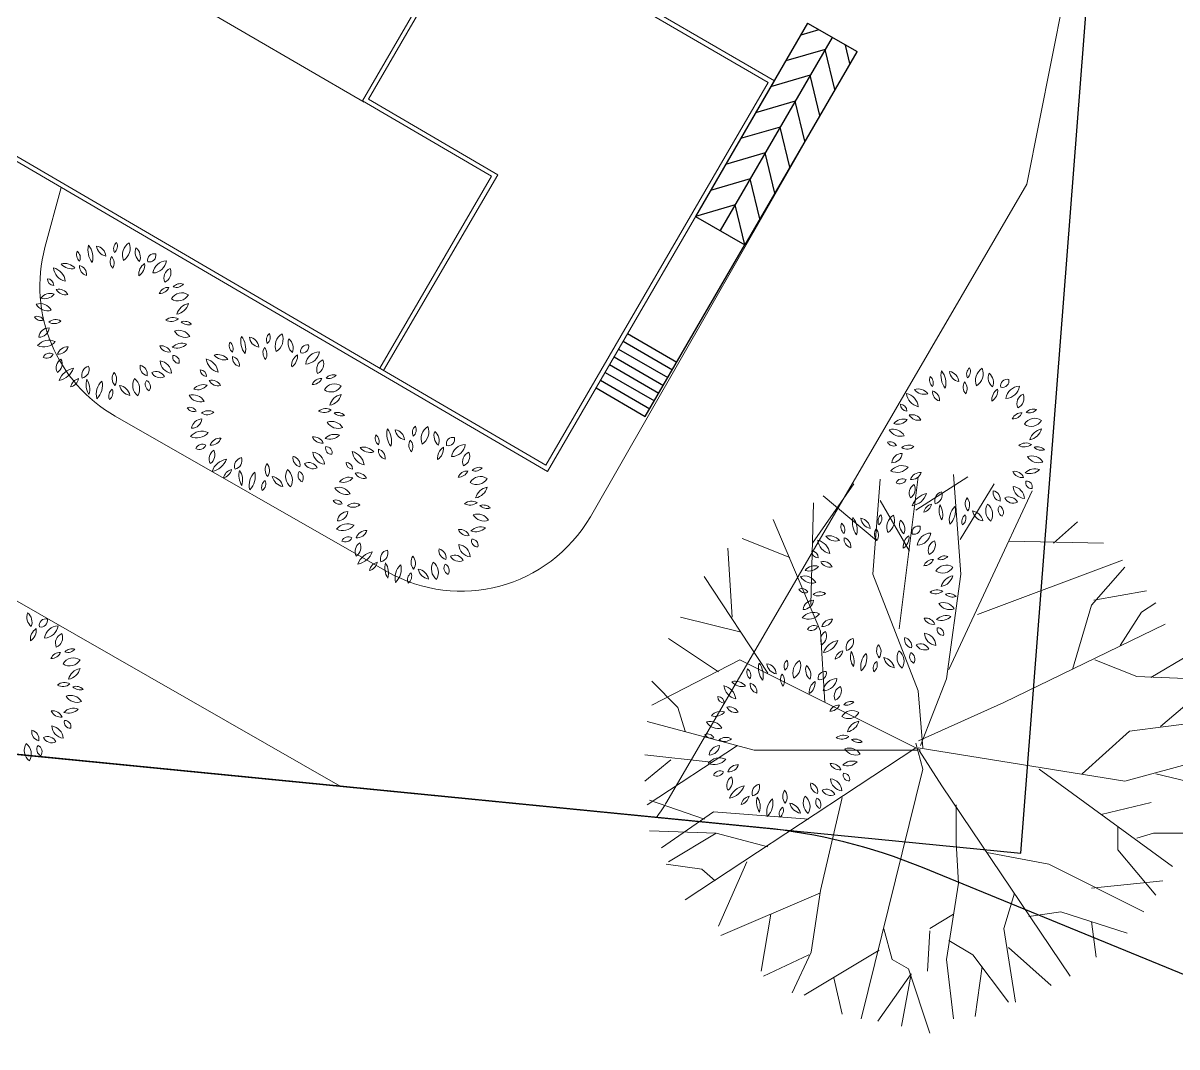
# Model space of a CAD drawing. Header units: millimetres. Extents: x 3079 to 579737, y 1565 to 1161826.
# Drawn here: x 504429 to 542978, y 960470 to 994657 of the extents above; entities that cross this region are included whole.
import ezdxf

# ---------------------------------------------------------------- set-up
doc = ezdxf.new("R2010")
doc.units = ezdxf.units.MM
for name, color, linetype, lineweight in [('A_ELE1', 250, 'Continuous', 20), ('IG-Area', 250, 'Continuous', 30), ('TWOWHEELER', 250, 'Continuous', 9)]:
    doc.layers.add(name, color=color, linetype=linetype, lineweight=lineweight)
doc.layers.add('IG-Elevation', color=252, linetype='Continuous')
doc.layers.add('TREES', color=72, linetype='Continuous', lineweight=5, transparency=0.05)

msp = doc.modelspace()

# ---------------------------------------------------------------- linework, layer by layer
for p, q in [((530641, 994657), (526896, 988204)), ((530641, 994657), (532290, 993712)), ((531463, 994180), (527718, 987727)), ((531020, 994437), (530409, 994258)), ((531231, 993781), (529907, 993393)), ((531550, 992440), (531231, 993781)), ((532052, 993305), (531905, 993924)), ((532284, 993703), (528538, 987251)), ((530729, 992916), (529405, 992529)), ((531048, 991575), (530729, 992916)), ((530227, 992052), (528903, 991664)), ((530546, 990711), (530227, 992052)), ((529725, 991187), (528402, 990799)), ((530044, 989846), (529725, 991187)), ((529223, 990322), (527900, 989934)), ((529542, 988981), (529223, 990322)), ((528722, 989457), (527398, 989069)), ((529040, 988116), (528722, 989457)), ((528220, 988592), (526896, 988204)), ((528538, 987251), (528220, 988592)), ((526896, 988204), (528540, 987250)), ((525218, 981523), (528541, 987249)), ((524627, 984293), (526271, 983340)), ((524326, 983773), (525970, 982821)), ((524477, 984033), (526121, 983080)), ((524176, 983514), (525820, 982561)), ((523875, 982995), (525519, 982042)), ((524025, 983254), (525669, 982301)), ((523725, 982735), (525368, 981782)), ((523574, 982476), (525218, 981523))]:
    msp.add_line(p, q)
at = {"layer": 'A_ELE1'}
for p, q in [((529323, 992673), (510780, 1003446)), ((529528, 992727), (510855, 1003576)), ((540468, 1001839), (537967, 989284)), ((515764, 992059), (519452, 998408)), ((505015, 998304), (515828, 992021)), ((515969, 992113), (519582, 998332)), ((521898, 979895), (529323, 992673)), ((521952, 979689), (529528, 992727)), ((501278, 991921), (521898, 979895)), ((515764, 992059), (519867, 989666)), ((515969, 992113), (520288, 989594)), ((501220, 991781), (521952, 979689)), ((516346, 983133), (520084, 989542)), ((516475, 983057), (520288, 989594)), ((519867, 989666), (520084, 989542))]:
    msp.add_line(p, q, dxfattribs=at)
at = {"layer": 'IG-Area'}
for p, q in [((537767, 966935), (543170, 1036742)), ((490844, 971560), (537767, 966935))]:
    msp.add_line(p, q, dxfattribs=at)
at = {"layer": 'IG-Elevation'}
msp.add_lwpolyline([(571543, 951278), (534473, 966460, 0.07275), (529135, 967786), (490844, 971560)], format="xyb", dxfattribs=at)
at = {"layer": 'TREES'}
for p, q in [((535519, 979586), (535758, 976253)), ((532187, 979271), (530802, 977295)), ((533060, 979428), (532820, 976253)), ((534332, 979507), (533695, 974431)), ((535998, 979507), (534252, 978394)), ((536871, 979271), (535737, 977412)), ((531154, 978872), (532943, 977382)), ((538144, 979033), (535363, 973078)), ((530835, 978634), (530742, 975245)), ((533060, 978714), (534043, 977025)), ((529487, 978079), (531075, 974351)), ((539651, 978000), (538857, 977286)), ((528453, 977442), (530042, 976807)), ((540524, 977286), (537374, 977353)), ((527975, 977127), (528122, 974825)), ((541158, 976728), (536317, 974904)), ((541238, 976488), (540125, 975224)), ((527182, 976173), (529311, 972952)), ((532820, 976253), (534332, 972364)), ((535758, 976253), (535284, 972760)), ((541956, 975695), (540204, 975384)), ((542271, 975304), (541797, 974985)), ((540125, 975224), (539490, 973078)), ((541797, 974985), (541079, 973873)), ((526388, 974825), (528420, 974321)), ((542590, 974590), (537190, 971965)), ((531075, 974351), (531217, 971970)), ((525994, 974111), (527660, 972999)), ((525435, 971886), (528374, 973397)), ((528374, 973397), (534410, 970380)), ((541637, 972839), (540234, 973397)), ((543383, 973558), (542107, 972802)), ((525435, 972683), (526309, 971806)), ((535284, 972760), (534410, 970538)), ((543543, 972760), (541637, 972839)), ((534332, 972364), (534486, 970458)), ((537190, 971965), (534341, 970689)), ((543463, 972046), (542430, 971172)), ((526309, 971806), (526547, 971013)), ((525276, 971332), (528849, 970380)), ((543862, 971332), (541398, 971013)), ((541398, 971013), (539810, 969587)), ((525276, 968554), (528295, 970538)), ((526547, 965376), (534252, 970458)), ((528849, 970380), (534332, 970380)), ((534486, 969746), (534252, 970618)), ((541238, 969347), (534332, 970458)), ((535123, 969188), (534370, 970364)), ((525196, 970222), (527422, 969982)), ((525196, 969347), (526069, 970061)), ((543862, 970061), (541238, 969347)), ((532426, 961408), (534486, 969746)), ((542829, 966489), (538378, 969746)), ((543623, 969268), (542271, 969587)), ((539411, 962836), (535123, 969188)), ((531075, 965694), (531789, 968794)), ((525355, 968714), (527198, 968071)), ((535599, 967282), (535599, 968554)), ((542112, 968633), (540444, 968234)), ((525754, 967122), (527501, 968315)), ((527501, 968315), (530679, 968075)), ((525355, 967681), (527580, 967602)), ((525994, 966648), (527580, 967602)), ((527580, 967602), (529311, 967152)), ((541002, 967047), (541002, 967840)), ((542191, 967602), (541637, 967441)), ((543304, 967602), (542191, 967602)), ((535678, 965934), (535599, 967282)), ((538697, 966568), (536632, 966967)), ((542271, 965535), (541002, 967047)), ((525913, 966568), (527102, 966408)), ((527660, 964502), (528614, 966648)), ((541877, 964980), (538697, 966568)), ((527102, 966408), (527555, 966018)), ((530755, 963629), (531075, 965694)), ((535284, 963389), (535678, 965934)), ((542511, 966013), (540125, 965775)), ((527740, 964187), (531075, 965615)), ((537190, 964422), (537556, 965603)), ((529088, 962995), (529407, 964901)), ((534725, 964422), (535519, 964901)), ((539096, 964980), (538030, 964830)), ((541317, 964267), (539096, 964980)), ((540285, 963468), (540125, 964662)), ((533459, 963389), (533182, 964414)), ((534645, 962995), (534725, 964343)), ((537584, 961962), (537190, 964422)), ((536157, 963550), (535363, 964028)), ((538777, 962516), (537346, 963788)), ((529167, 962836), (530679, 963550)), ((530121, 962281), (530755, 963629)), ((530520, 962201), (533030, 963699)), ((534014, 963074), (533459, 963389)), ((535519, 961408), (535284, 963389)), ((537346, 961962), (536157, 963550)), ((534725, 960928), (534014, 963074)), ((536236, 961483), (536472, 963154)), ((531789, 961563), (531516, 962776)), ((534094, 962915), (532981, 961327)), ((533774, 961168), (534094, 962915))]:
    msp.add_line(p, q, dxfattribs=at)
for centre, radius, start, end in [((507255, 987070), 658, 165.2071, 218.3217), ((506103, 986830), 658, 345.2071, 38.3217), ((507732, 987120), 278, 129.7475, 206.0709), ((507304, 987211), 278, 309.7475, 26.0709), ((508230, 986913), 483, 122.117, 201.7275), ((507525, 987143), 483, 302.117, 21.7275), ((506498, 986933), 286, 156.7754, 231.288), ((506056, 986823), 286, 336.7754, 51.288), ((506820, 986843), 376, 5.3196, 80.419), ((507257, 987248), 376, 185.3196, 260.419), ((507673, 986692), 335, 148.7877, 221.5977), ((507136, 986643), 335, 328.7877, 41.5977), ((508580, 987009), 405, 159.117, 230.3606), ((507943, 986842), 405, 339.117, 50.3606), ((508810, 986737), 219, 76.5419, 193.4774), ((508648, 986899), 219, 256.5419, 13.4774), ((505327, 985979), 516, 6.5487, 76.8911), ((505956, 986541), 516, 186.5487, 256.8911), ((505828, 986201), 430, 38.6962, 106.2415), ((506043, 986883), 430, 218.6962, 286.2415), ((506630, 986531), 312, 173.65, 254.6514), ((506236, 986265), 312, 353.65, 74.6514), ((508721, 986268), 426, 122.8873, 186.7253), ((508066, 986576), 426, 302.8873, 6.7253), ((508752, 986787), 474, 271.6328, 352.0268), ((509234, 986248), 474, 91.6328, 172.0268), ((509479, 986140), 347, 113.4753, 203.456), ((509023, 986320), 347, 293.4753, 23.456), ((505231, 985897), 225, 359.2557, 87.6287), ((505465, 986119), 225, 179.2557, 267.6287), ((505622, 985429), 344, 28.8072, 103.9199), ((505841, 985928), 344, 208.8072, 283.9199), ((509288, 985501), 333, 87.1724, 157.2365), ((508997, 985963), 333, 267.1724, 337.2365), ((509687, 985647), 311, 71.8192, 140.0818), ((509546, 986142), 311, 251.8192, 320.0818), ((505339, 985226), 402, 71.3712, 141.7535), ((505152, 985855), 402, 251.3712, 321.7535), ((509729, 985264), 388, 54.9745, 151.3792), ((509611, 985768), 388, 234.9745, 331.3792), ((504993, 984855), 434, 29.1952, 106.7189), ((505247, 985482), 434, 209.1952, 286.7189), ((509476, 985418), 492, 280.8762, 345.4479), ((510045, 984811), 492, 100.8762, 165.4479), ((504898, 984630), 238, 28.1981, 112.1918), ((505018, 984963), 238, 208.1981, 292.1918), ((505516, 984410), 347, 58.8748, 131.2135), ((505467, 984968), 347, 238.8748, 311.2135), ((509433, 984454), 373, 60.5095, 129.292), ((509380, 985067), 373, 240.5095, 309.292), ((509819, 984364), 336, 44.2577, 108.5927), ((509953, 984917), 336, 224.2577, 288.5927), ((505301, 984127), 352, 90.2529, 173.5221), ((504951, 984518), 352, 270.2529, 353.5221), ((509634, 983972), 426, 30.9482, 110.5784), ((509850, 984590), 426, 210.9482, 290.5784), ((512361, 984029), 658, 165.2071, 218.3217), ((511209, 983789), 658, 345.2071, 38.3217), ((511927, 983802), 376, 5.3196, 80.419), ((512364, 984208), 376, 185.3196, 260.419), ((512838, 984079), 278, 129.7475, 206.0709), ((512411, 984170), 278, 309.7475, 26.0709), ((513337, 983872), 483, 122.117, 201.7275), ((512632, 984102), 483, 302.117, 21.7275), ((505295, 983580), 490, 64.7353, 140.5781), ((505125, 984334), 490, 244.7353, 320.5781), ((505911, 983490), 354, 86.0282, 161.3698), ((505600, 983956), 354, 266.0282, 341.3698), ((509042, 983546), 337, 22.5723, 98.3335), ((509304, 984008), 337, 202.5723, 278.3335), ((509736, 983515), 452, 69.7201, 135.6489), ((509569, 984255), 452, 249.7201, 315.6489), ((511604, 983892), 286, 156.7754, 231.288), ((511163, 983782), 286, 336.7754, 51.288), ((512779, 983651), 335, 148.7877, 221.5977), ((512242, 983603), 335, 328.7877, 41.5977), ((513686, 983968), 405, 159.117, 230.3606), ((513050, 983801), 405, 339.117, 50.3606), ((513917, 983696), 219, 76.5419, 193.4774), ((513755, 983858), 219, 256.5419, 13.4774), ((505313, 983397), 238, 59.9815, 155.6676), ((505215, 983701), 238, 239.9815, 335.6676), ((505879, 983148), 342, 122.5817, 207.18), ((505392, 983279), 342, 302.5817, 27.18), ((509440, 983401), 436, 183.3189, 263.1904), ((508953, 982942), 436, 3.3189, 83.1904), ((509625, 983499), 197, 163.4933, 274.4697), ((509452, 983359), 197, 343.4933, 94.4697), ((510433, 982938), 516, 6.5487, 76.8911), ((511063, 983500), 516, 186.5487, 256.8911), ((510934, 983160), 430, 38.6962, 106.2415), ((511150, 983842), 430, 218.6962, 286.2415), ((511736, 983490), 312, 173.65, 254.6514), ((511343, 983224), 312, 353.65, 74.6514), ((513827, 983227), 426, 122.8873, 186.7253), ((513173, 983535), 426, 302.8873, 6.7253), ((513858, 983747), 474, 271.6328, 352.0268), ((514341, 983207), 474, 91.6328, 172.0268), ((514585, 983099), 347, 113.4753, 203.456), ((514129, 983279), 347, 293.4753, 23.456), ((506228, 982517), 628, 100.3005, 160.4476), ((505523, 983346), 628, 280.3005, 340.4476), ((506692, 982899), 306, 103.8914, 198.9039), ((506330, 983096), 306, 283.8914, 18.9039), ((507762, 982791), 354, 145.5248, 220.8327), ((507202, 982760), 354, 325.5248, 40.8327), ((508637, 983174), 297, 168.8066, 257.6391), ((508282, 982941), 297, 348.8066, 77.6391), ((508869, 982714), 310, 25.4537, 116.6852), ((509009, 983125), 310, 205.4537, 296.6852), ((510337, 982856), 225, 359.2557, 87.6287), ((510572, 983078), 225, 179.2557, 267.6287), ((535753, 982879), 658, 165.2071, 218.3217), ((534601, 982639), 658, 345.2071, 38.3217), ((535318, 982652), 376, 5.3196, 80.419), ((535755, 983058), 376, 185.3196, 260.419), ((536230, 982929), 278, 129.7475, 206.0709), ((535802, 983021), 278, 309.7475, 26.0709), ((536729, 982722), 483, 122.117, 201.7275), ((536023, 982952), 483, 302.117, 21.7275), ((506370, 982440), 358, 104.1004, 168.465), ((505932, 982859), 358, 284.1004, 348.465), ((507143, 982590), 610, 163.4642, 212.7906), ((506046, 982433), 610, 343.4642, 32.7906), ((507482, 982266), 607, 133.8117, 194.3077), ((506475, 982554), 607, 313.8117, 14.3077), ((508537, 982561), 445, 149.4737, 231.7586), ((507878, 982438), 445, 329.4737, 51.7586), ((508751, 982596), 241, 146.8151, 244.0193), ((508444, 982511), 241, 326.8151, 64.0193), ((510729, 982388), 344, 28.8072, 103.9199), ((510947, 982887), 344, 208.8072, 283.9199), ((514395, 982460), 333, 87.1724, 157.2365), ((514104, 982922), 333, 267.1724, 337.2365), ((514836, 982224), 388, 54.9745, 151.3792), ((514794, 982606), 311, 71.8192, 140.0818), ((514652, 983101), 311, 251.8192, 320.0818), ((534996, 982743), 286, 156.7754, 231.288), ((534554, 982632), 286, 336.7754, 51.288), ((536171, 982502), 335, 148.7877, 221.5977), ((535634, 982453), 335, 328.7877, 41.5977), ((537078, 982819), 405, 159.117, 230.3606), ((536442, 982652), 405, 339.117, 50.3606), ((537308, 982546), 219, 76.5419, 193.4774), ((537146, 982708), 219, 256.5419, 13.4774), ((507572, 982200), 280, 125.4093, 202.7101), ((507152, 982320), 280, 305.4093, 22.7101), ((508076, 982653), 436, 192.306, 259.6849), ((507572, 982131), 436, 12.306, 79.6849), ((510100, 981814), 434, 29.1952, 106.7189), ((510354, 982441), 434, 209.1952, 286.7189), ((510446, 982185), 402, 71.3712, 141.7535), ((510259, 982814), 402, 251.3712, 321.7535), ((514718, 982727), 388, 234.9745, 331.3792), ((514582, 982377), 492, 280.8762, 345.4479), ((515152, 981770), 492, 100.8762, 165.4479), ((533825, 981789), 516, 6.5487, 76.8911), ((534455, 982350), 516, 186.5487, 256.8911), ((534326, 982011), 430, 38.6962, 106.2415), ((534541, 982692), 430, 218.6962, 286.2415), ((535128, 982341), 312, 173.65, 254.6514), ((534734, 982074), 312, 353.65, 74.6514), ((537219, 982078), 426, 122.8873, 186.7253), ((536564, 982386), 426, 302.8873, 6.7253), ((537250, 982597), 474, 271.6328, 352.0268), ((537732, 982058), 474, 91.6328, 172.0268), ((537977, 981950), 347, 113.4753, 203.456), ((537521, 982130), 347, 293.4753, 23.456), ((533729, 981707), 225, 359.2557, 87.6287), ((533963, 981929), 225, 179.2557, 267.6287), ((510005, 981589), 238, 28.1981, 112.1918), ((510125, 981922), 238, 208.1981, 292.1918), ((510623, 981369), 347, 58.8748, 131.2135), ((510574, 981927), 347, 238.8748, 311.2135), ((514539, 981413), 373, 60.5095, 129.292), ((514487, 982026), 373, 240.5095, 309.292), ((514926, 981323), 336, 44.2577, 108.5927), ((515060, 981876), 336, 224.2577, 288.5927), ((534120, 981238), 344, 28.8072, 103.9199), ((534339, 981737), 344, 208.8072, 283.9199), ((537495, 981773), 333, 267.1724, 337.2365), ((537786, 981311), 333, 87.1724, 157.2365), ((538227, 981074), 388, 54.9745, 151.3792), ((538185, 981456), 311, 71.8192, 140.0818), ((538044, 981951), 311, 251.8192, 320.0818), ((510408, 981086), 352, 90.2529, 173.5221), ((510057, 981478), 352, 270.2529, 353.5221), ((514741, 980931), 426, 30.9482, 110.5784), ((514957, 981549), 426, 210.9482, 290.5784), ((517236, 980936), 658, 165.2071, 218.3217), ((516084, 980696), 658, 345.2071, 38.3217), ((516801, 980710), 376, 5.3196, 80.419), ((517238, 981115), 376, 185.3196, 260.419), ((517713, 980986), 278, 129.7475, 206.0709), ((517286, 981078), 278, 309.7475, 26.0709), ((518212, 980779), 483, 122.117, 201.7275), ((517506, 981009), 483, 302.117, 21.7275), ((533491, 980665), 434, 29.1952, 106.7189), ((533745, 981292), 434, 209.1952, 286.7189), ((533838, 981035), 402, 71.3712, 141.7535), ((533650, 981665), 402, 251.3712, 321.7535), ((538109, 981578), 388, 234.9745, 331.3792), ((537974, 981228), 492, 280.8762, 345.4479), ((538543, 980621), 492, 100.8762, 165.4479), ((510401, 980539), 490, 64.7353, 140.5781), ((510232, 981293), 490, 244.7353, 320.5781), ((511017, 980449), 354, 86.0282, 161.3698), ((510707, 980915), 354, 266.0282, 341.3698), ((514148, 980505), 337, 22.5723, 98.3335), ((514410, 980967), 337, 202.5723, 278.3335), ((514842, 980474), 452, 69.7201, 135.6489), ((514676, 981214), 452, 249.7201, 315.6489), ((516479, 980800), 286, 156.7754, 231.288), ((516037, 980689), 286, 336.7754, 51.288), ((517654, 980559), 335, 148.7877, 221.5977), ((517117, 980510), 335, 328.7877, 41.5977), ((518561, 980876), 405, 159.117, 230.3606), ((517925, 980709), 405, 339.117, 50.3606), ((518791, 980604), 219, 76.5419, 193.4774), ((518629, 980765), 219, 256.5419, 13.4774), ((533396, 980440), 238, 28.1981, 112.1918), ((510419, 980356), 238, 59.9815, 155.6676), ((510322, 980660), 238, 239.9815, 335.6676), ((510986, 980107), 342, 122.5817, 207.18), ((510498, 980238), 342, 302.5817, 27.18), ((514547, 980360), 436, 183.3189, 263.1904), ((514060, 979901), 436, 3.3189, 83.1904), ((514732, 980458), 197, 163.4933, 274.4697), ((514559, 980318), 197, 343.4933, 94.4697), ((515308, 979846), 516, 6.5487, 76.8911), ((515938, 980407), 516, 186.5487, 256.8911), ((515809, 980068), 430, 38.6962, 106.2415), ((516024, 980749), 430, 218.6962, 286.2415), ((516611, 980398), 312, 173.65, 254.6514), ((516217, 980131), 312, 353.65, 74.6514), ((518702, 980135), 426, 122.8873, 186.7253), ((518047, 980443), 426, 302.8873, 6.7253), ((518733, 980654), 474, 271.6328, 352.0268), ((519215, 980115), 474, 91.6328, 172.0268), ((519460, 980007), 347, 113.4753, 203.456), ((519004, 980187), 347, 293.4753, 23.456), ((533516, 980773), 238, 208.1981, 292.1918), ((533799, 979937), 352, 90.2529, 173.5221), ((533449, 980328), 352, 270.2529, 353.5221), ((534014, 980220), 347, 58.8748, 131.2135), ((533965, 980777), 347, 238.8748, 311.2135), ((537931, 980264), 373, 60.5095, 129.292), ((537878, 980877), 373, 240.5095, 309.292), ((538318, 980174), 336, 44.2577, 108.5927), ((538451, 980727), 336, 224.2577, 288.5927), ((511334, 979477), 628, 100.3005, 160.4476), ((510630, 980305), 628, 280.3005, 340.4476), ((511799, 979858), 306, 103.8914, 198.9039), ((511436, 980055), 306, 283.8914, 18.9039), ((512869, 979750), 354, 145.5248, 220.8327), ((512309, 979719), 354, 325.5248, 40.8327), ((513743, 980133), 297, 168.8066, 257.6391), ((513388, 979900), 297, 348.8066, 77.6391), ((513975, 979673), 310, 25.4537, 116.6852), ((514116, 980084), 310, 205.4537, 296.6852), ((515212, 979764), 225, 359.2557, 87.6287), ((515446, 979986), 225, 179.2557, 267.6287), ((538132, 979781), 426, 30.9482, 110.5784), ((538348, 980400), 426, 210.9482, 290.5784), ((511477, 979399), 358, 104.1004, 168.465), ((511039, 979818), 358, 284.1004, 348.465), ((512250, 979549), 610, 163.4642, 212.7906), ((511153, 979392), 610, 343.4642, 32.7906), ((512589, 979225), 607, 133.8117, 194.3077), ((511581, 979513), 607, 313.8117, 14.3077), ((513182, 979612), 436, 192.306, 259.6849), ((512679, 979090), 436, 12.306, 79.6849), ((513644, 979521), 445, 149.4737, 231.7586), ((512985, 979397), 445, 329.4737, 51.7586), ((513857, 979555), 241, 146.8151, 244.0193), ((513551, 979471), 241, 326.8151, 64.0193), ((515603, 979295), 344, 28.8072, 103.9199), ((515822, 979794), 344, 208.8072, 283.9199), ((518978, 979830), 333, 267.1724, 337.2365), ((519269, 979368), 333, 87.1724, 157.2365), ((519710, 979131), 388, 54.9745, 151.3792), ((519668, 979513), 311, 71.8192, 140.0818), ((519527, 980009), 311, 251.8192, 320.0818), ((533793, 979390), 490, 64.7353, 140.5781), ((533623, 980144), 490, 244.7353, 320.5781), ((534409, 979300), 354, 86.0282, 161.3698), ((534098, 979766), 354, 266.0282, 341.3698), ((537540, 979356), 337, 22.5723, 98.3335), ((537802, 979818), 337, 202.5723, 278.3335), ((538234, 979325), 452, 69.7201, 135.6489), ((538067, 980064), 452, 249.7201, 315.6489), ((512679, 979159), 280, 125.4093, 202.7101), ((512259, 979279), 280, 305.4093, 22.7101), ((514974, 978722), 434, 29.1952, 106.7189), ((515228, 979349), 434, 209.1952, 286.7189), ((515321, 979092), 402, 71.3712, 141.7535), ((515133, 979722), 402, 251.3712, 321.7535), ((519593, 979635), 388, 234.9745, 331.3792), ((519457, 979285), 492, 280.8762, 345.4479), ((520026, 978678), 492, 100.8762, 165.4479), ((533811, 979207), 238, 59.9815, 155.6676), ((533713, 979511), 238, 239.9815, 335.6676), ((534378, 978957), 342, 122.5817, 207.18), ((533890, 979089), 342, 302.5817, 27.18), ((537938, 979210), 436, 183.3189, 263.1904), ((537451, 978752), 436, 3.3189, 83.1904), ((538123, 979309), 197, 163.4933, 274.4697), ((537950, 979169), 197, 343.4933, 94.4697), ((534726, 978327), 628, 100.3005, 160.4476), ((534021, 979155), 628, 280.3005, 340.4476), ((535190, 978708), 306, 103.8914, 198.9039), ((534828, 978906), 306, 283.8914, 18.9039), ((536260, 978601), 354, 145.5248, 220.8327), ((535700, 978570), 354, 325.5248, 40.8327), ((537135, 978983), 297, 168.8066, 257.6391), ((536780, 978751), 297, 348.8066, 77.6391), ((537367, 978524), 310, 25.4537, 116.6852), ((537507, 978935), 310, 205.4537, 296.6852), ((514879, 978497), 238, 28.1981, 112.1918), ((514999, 978830), 238, 208.1981, 292.1918), ((515497, 978277), 347, 58.8748, 131.2135), ((515448, 978834), 347, 238.8748, 311.2135), ((519414, 978321), 373, 60.5095, 129.292), ((519361, 978934), 373, 240.5095, 309.292), ((519801, 978231), 336, 44.2577, 108.5927), ((519934, 978784), 336, 224.2577, 288.5927), ((534868, 978250), 358, 104.1004, 168.465), ((534430, 978669), 358, 284.1004, 348.465), ((535641, 978400), 610, 163.4642, 212.7906), ((534544, 978243), 610, 343.4642, 32.7906), ((535981, 978075), 607, 133.8117, 194.3077), ((534973, 978363), 607, 313.8117, 14.3077), ((536574, 978462), 436, 192.306, 259.6849), ((536070, 977941), 436, 12.306, 79.6849), ((537035, 978371), 445, 149.4737, 231.7586), ((536376, 978248), 445, 329.4737, 51.7586), ((537249, 978406), 241, 146.8151, 244.0193), ((536942, 978321), 241, 326.8151, 64.0193), ((515283, 977994), 352, 90.2529, 173.5221), ((514932, 978385), 352, 270.2529, 353.5221), ((519616, 977838), 426, 30.9482, 110.5784), ((519831, 978457), 426, 210.9482, 290.5784), ((532792, 977978), 658, 165.2071, 218.3217), ((531640, 977738), 658, 345.2071, 38.3217), ((532357, 977751), 376, 5.3196, 80.419), ((532794, 978157), 376, 185.3196, 260.419), ((533269, 978028), 278, 129.7475, 206.0709), ((532842, 978119), 278, 309.7475, 26.0709), ((533768, 977821), 483, 122.117, 201.7275), ((533062, 978051), 483, 302.117, 21.7275), ((534117, 977918), 405, 159.117, 230.3606), ((533481, 977750), 405, 339.117, 50.3606), ((536070, 978009), 280, 125.4093, 202.7101), ((535650, 978129), 280, 305.4093, 22.7101), ((515276, 977447), 490, 64.7353, 140.5781), ((515106, 978201), 490, 244.7353, 320.5781), ((515892, 977357), 354, 86.0282, 161.3698), ((515581, 977823), 354, 266.0282, 341.3698), ((519023, 977413), 337, 22.5723, 98.3335), ((519285, 977875), 337, 202.5723, 278.3335), ((519717, 977382), 452, 69.7201, 135.6489), ((519550, 978122), 452, 249.7201, 315.6489), ((532035, 977841), 286, 156.7754, 231.288), ((531593, 977731), 286, 336.7754, 51.288), ((533210, 977600), 335, 148.7877, 221.5977), ((532673, 977552), 335, 328.7877, 41.5977), ((534347, 977645), 219, 76.5419, 193.4774), ((534185, 977807), 219, 256.5419, 13.4774), ((534289, 977696), 474, 271.6328, 352.0268), ((534771, 977156), 474, 91.6328, 172.0268), ((515294, 977264), 238, 59.9815, 155.6676), ((515196, 977568), 238, 239.9815, 335.6676), ((515861, 977014), 342, 122.5817, 207.18), ((515373, 977146), 342, 302.5817, 27.18), ((519421, 977267), 436, 183.3189, 263.1904), ((518934, 976809), 436, 3.3189, 83.1904), ((519606, 977366), 197, 163.4933, 274.4697), ((519433, 977226), 197, 343.4933, 94.4697), ((530864, 976887), 516, 6.5487, 76.8911), ((531494, 977449), 516, 186.5487, 256.8911), ((531365, 977109), 430, 38.6962, 106.2415), ((531580, 977791), 430, 218.6962, 286.2415), ((532167, 977439), 312, 173.65, 254.6514), ((531773, 977173), 312, 353.65, 74.6514), ((534258, 977176), 426, 122.8873, 186.7253), ((533603, 977484), 426, 302.8873, 6.7253), ((535016, 977048), 347, 113.4753, 203.456), ((534560, 977228), 347, 293.4753, 23.456), ((516209, 976384), 628, 100.3005, 160.4476), ((515504, 977212), 628, 280.3005, 340.4476), ((516673, 976765), 306, 103.8914, 198.9039), ((516311, 976963), 306, 283.8914, 18.9039), ((517743, 976658), 354, 145.5248, 220.8327), ((517183, 976627), 354, 325.5248, 40.8327), ((518618, 977040), 297, 168.8066, 257.6391), ((518263, 976808), 297, 348.8066, 77.6391), ((518850, 976581), 310, 25.4537, 116.6852), ((518991, 976992), 310, 205.4537, 296.6852), ((530768, 976805), 225, 359.2557, 87.6287), ((531002, 977027), 225, 179.2557, 267.6287), ((535224, 976555), 311, 71.8192, 140.0818), ((535083, 977050), 311, 251.8192, 320.0818), ((516352, 976307), 358, 104.1004, 168.465), ((515913, 976726), 358, 284.1004, 348.465), ((517125, 976457), 610, 163.4642, 212.7906), ((516027, 976300), 610, 343.4642, 32.7906), ((517464, 976133), 607, 133.8117, 194.3077), ((516456, 976420), 607, 313.8117, 14.3077), ((518518, 976428), 445, 149.4737, 231.7586), ((517859, 976305), 445, 329.4737, 51.7586), ((518732, 976463), 241, 146.8151, 244.0193), ((518425, 976378), 241, 326.8151, 64.0193), ((530877, 976134), 402, 71.3712, 141.7535), ((530689, 976763), 402, 251.3712, 321.7535), ((531159, 976337), 344, 28.8072, 103.9199), ((531378, 976836), 344, 208.8072, 283.9199), ((534825, 976409), 333, 87.1724, 157.2365), ((534534, 976871), 333, 267.1724, 337.2365), ((535266, 976173), 388, 54.9745, 151.3792), ((535149, 976676), 388, 234.9745, 331.3792), ((517553, 976067), 280, 125.4093, 202.7101), ((517133, 976187), 280, 305.4093, 22.7101), ((518057, 976519), 436, 192.306, 259.6849), ((517553, 975998), 436, 12.306, 79.6849), ((530530, 975763), 434, 29.1952, 106.7189), ((530784, 976390), 434, 209.1952, 286.7189), ((535013, 976326), 492, 280.8762, 345.4479), ((535582, 975719), 492, 100.8762, 165.4479), ((530435, 975538), 238, 28.1981, 112.1918), ((530555, 975871), 238, 208.1981, 292.1918), ((531053, 975318), 347, 58.8748, 131.2135), ((534970, 975362), 373, 60.5095, 129.292), ((534917, 975975), 373, 240.5095, 309.292), ((530839, 975035), 352, 90.2529, 173.5221), ((530488, 975427), 352, 270.2529, 353.5221), ((531004, 975876), 347, 238.8748, 311.2135), ((535172, 974880), 426, 30.9482, 110.5784), ((535387, 975498), 426, 210.9482, 290.5784), ((535357, 975272), 336, 44.2577, 108.5927), ((535490, 975825), 336, 224.2577, 288.5927), ((504959, 974820), 405, 159.117, 230.3606), ((504323, 974653), 405, 339.117, 50.3606), ((530832, 974488), 490, 64.7353, 140.5781), ((530662, 975242), 490, 244.7353, 320.5781), ((505189, 974548), 219, 76.5419, 193.4774), ((505028, 974710), 219, 256.5419, 13.4774), ((505131, 974598), 474, 271.6328, 352.0268), ((505614, 974059), 474, 91.6328, 172.0268), ((530850, 974305), 238, 59.9815, 155.6676), ((530752, 974609), 238, 239.9815, 335.6676), ((531448, 974398), 354, 86.0282, 161.3698), ((531137, 974864), 354, 266.0282, 341.3698), ((534579, 974454), 337, 22.5723, 98.3335), ((534841, 974916), 337, 202.5723, 278.3335), ((535273, 974423), 452, 69.7201, 135.6489), ((535106, 975163), 452, 249.7201, 315.6489), ((505100, 974079), 426, 122.8873, 186.7253), ((504445, 974387), 426, 302.8873, 6.7253), ((505858, 973951), 347, 113.4753, 203.456), ((505402, 974131), 347, 293.4753, 23.456), ((531417, 974056), 342, 122.5817, 207.18), ((530929, 974187), 342, 302.5817, 27.18), ((534174, 974082), 297, 168.8066, 257.6391), ((533819, 973849), 297, 348.8066, 77.6391), ((534977, 974309), 436, 183.3189, 263.1904), ((534490, 973850), 436, 3.3189, 83.1904), ((535162, 974408), 197, 163.4933, 274.4697), ((534989, 974267), 197, 343.4933, 94.4697), ((506067, 973457), 311, 71.8192, 140.0818), ((505925, 973953), 311, 251.8192, 320.0818), ((531765, 973426), 628, 100.3005, 160.4476), ((531060, 974254), 628, 280.3005, 340.4476), ((532229, 973807), 306, 103.8914, 198.9039), ((531867, 974005), 306, 283.8914, 18.9039), ((533299, 973699), 354, 145.5248, 220.8327), ((532739, 973668), 354, 325.5248, 40.8327), ((534406, 973622), 310, 25.4537, 116.6852), ((534547, 974033), 310, 205.4537, 296.6852), ((505668, 973312), 333, 87.1724, 157.2365), ((505377, 973774), 333, 267.1724, 337.2365), ((506109, 973075), 388, 54.9745, 151.3792), ((505991, 973579), 388, 234.9745, 331.3792), ((530131, 973171), 278, 129.7475, 206.0709), ((529704, 973262), 278, 309.7475, 26.0709), ((530630, 972963), 483, 122.117, 201.7275), ((529925, 973194), 483, 302.117, 21.7275), ((531908, 973348), 358, 104.1004, 168.465), ((531469, 973767), 358, 284.1004, 348.465), ((532681, 973498), 610, 163.4642, 212.7906), ((531583, 973342), 610, 343.4642, 32.7906), ((533020, 973174), 607, 133.8117, 194.3077), ((532012, 973462), 607, 313.8117, 14.3077), ((533613, 973561), 436, 192.306, 259.6849), ((533109, 973039), 436, 12.306, 79.6849), ((534074, 973470), 445, 149.4737, 231.7586), ((533415, 973346), 445, 329.4737, 51.7586), ((534288, 973504), 241, 146.8151, 244.0193), ((533981, 973420), 241, 326.8151, 64.0193), ((505855, 973229), 492, 280.8762, 345.4479), ((506424, 972622), 492, 100.8762, 165.4479), ((528897, 972984), 286, 156.7754, 231.288), ((528456, 972873), 286, 336.7754, 51.288), ((529654, 973120), 658, 165.2071, 218.3217), ((528502, 972881), 658, 345.2071, 38.3217), ((529219, 972894), 376, 5.3196, 80.419), ((529656, 973299), 376, 185.3196, 260.419), ((530979, 973060), 405, 159.117, 230.3606), ((530343, 972893), 405, 339.117, 50.3606), ((531209, 972788), 219, 76.5419, 193.4774), ((531048, 972950), 219, 256.5419, 13.4774), ((533109, 973108), 280, 125.4093, 202.7101), ((532689, 973228), 280, 305.4093, 22.7101), ((505812, 972265), 373, 60.5095, 129.292), ((505760, 972878), 373, 240.5095, 309.292), ((528227, 972252), 430, 38.6962, 106.2415), ((528442, 972933), 430, 218.6962, 286.2415), ((529029, 972582), 312, 173.65, 254.6514), ((528636, 972315), 312, 353.65, 74.6514), ((530072, 972743), 335, 148.7877, 221.5977), ((529535, 972694), 335, 328.7877, 41.5977), ((531120, 972319), 426, 122.8873, 186.7253), ((530465, 972627), 426, 302.8873, 6.7253), ((531151, 972838), 474, 271.6328, 352.0268), ((531634, 972299), 474, 91.6328, 172.0268), ((506014, 971783), 426, 30.9482, 110.5784), ((506199, 972175), 336, 44.2577, 108.5927), ((506332, 972728), 336, 224.2577, 288.5927), ((527726, 972030), 516, 6.5487, 76.8911), ((528356, 972592), 516, 186.5487, 256.8911), ((531878, 972191), 347, 113.4753, 203.456), ((531422, 972371), 347, 293.4753, 23.456), ((506230, 972401), 426, 210.9482, 290.5784), ((527630, 971948), 225, 359.2557, 87.6287), ((527864, 972170), 225, 179.2557, 267.6287), ((528022, 971480), 344, 28.8072, 103.9199), ((528240, 971979), 344, 208.8072, 283.9199), ((531397, 972014), 333, 267.1724, 337.2365), ((531688, 971552), 333, 87.1724, 157.2365), ((532087, 971697), 311, 71.8192, 140.0818), ((531945, 972193), 311, 251.8192, 320.0818), ((505421, 971357), 337, 22.5723, 98.3335), ((505683, 971819), 337, 202.5723, 278.3335), ((506115, 971326), 452, 69.7201, 135.6489), ((505949, 972066), 452, 249.7201, 315.6489), ((527739, 971277), 402, 71.3712, 141.7535), ((527552, 971906), 402, 251.3712, 321.7535), ((532129, 971315), 388, 54.9745, 151.3792), ((532011, 971819), 388, 234.9745, 331.3792), ((505016, 970985), 297, 168.8066, 257.6391), ((504661, 970752), 297, 348.8066, 77.6391), ((505820, 971212), 436, 183.3189, 263.1904), ((505333, 970753), 436, 3.3189, 83.1904), ((506004, 971310), 197, 163.4933, 274.4697), ((505831, 971170), 197, 343.4933, 94.4697), ((527392, 970906), 434, 29.1952, 106.7189), ((527646, 971533), 434, 209.1952, 286.7189), ((531875, 971469), 492, 280.8762, 345.4479), ((532444, 970862), 492, 100.8762, 165.4479), ((505248, 970525), 310, 25.4537, 116.6852), ((505389, 970936), 310, 205.4537, 296.6852), ((527298, 970681), 238, 28.1981, 112.1918), ((527417, 971014), 238, 208.1981, 292.1918), ((527916, 970461), 347, 58.8748, 131.2135), ((527867, 971018), 347, 238.8748, 311.2135), ((531832, 970505), 373, 60.5095, 129.292), ((531780, 971118), 373, 240.5095, 309.292), ((532219, 970415), 336, 44.2577, 108.5927), ((532352, 970968), 336, 224.2577, 288.5927), ((504916, 970372), 445, 149.4737, 231.7586), ((504257, 970249), 445, 329.4737, 51.7586), ((505130, 970407), 241, 146.8151, 244.0193), ((504823, 970322), 241, 326.8151, 64.0193), ((527701, 970178), 352, 90.2529, 173.5221), ((527350, 970569), 352, 270.2529, 353.5221), ((532034, 970022), 426, 30.9482, 110.5784), ((532250, 970641), 426, 210.9482, 290.5784), ((527694, 969631), 490, 64.7353, 140.5781), ((527525, 970385), 490, 244.7353, 320.5781), ((528310, 969541), 354, 86.0282, 161.3698), ((528000, 970007), 354, 266.0282, 341.3698), ((531441, 969597), 337, 22.5723, 98.3335), ((531703, 970059), 337, 202.5723, 278.3335), ((532135, 969566), 452, 69.7201, 135.6489), ((531969, 970306), 452, 249.7201, 315.6489), ((527712, 969448), 238, 59.9815, 155.6676), ((527614, 969752), 238, 239.9815, 335.6676), ((532024, 969550), 197, 163.4933, 274.4697), ((531851, 969410), 197, 343.4933, 94.4697), ((528279, 969198), 342, 122.5817, 207.18), ((527791, 969330), 342, 302.5817, 27.18), ((528627, 968568), 628, 100.3005, 160.4476), ((527923, 969397), 628, 280.3005, 340.4476), ((529092, 968949), 306, 103.8914, 198.9039), ((528729, 969147), 306, 283.8914, 18.9039), ((531036, 969225), 297, 168.8066, 257.6391), ((530681, 968992), 297, 348.8066, 77.6391), ((531840, 969451), 436, 183.3189, 263.1904), ((531353, 968993), 436, 3.3189, 83.1904), ((528770, 968491), 358, 104.1004, 168.465), ((528331, 968910), 358, 284.1004, 348.465), ((529543, 968641), 610, 163.4642, 212.7906), ((528446, 968484), 610, 343.4642, 32.7906), ((529882, 968317), 607, 133.8117, 194.3077), ((528874, 968605), 607, 313.8117, 14.3077), ((530161, 968842), 354, 145.5248, 220.8327), ((529602, 968811), 354, 325.5248, 40.8327), ((530936, 968612), 445, 149.4737, 231.7586), ((530277, 968489), 445, 329.4737, 51.7586), ((531150, 968647), 241, 146.8151, 244.0193), ((530843, 968562), 241, 326.8151, 64.0193), ((531268, 968765), 310, 25.4537, 116.6852), ((531409, 969176), 310, 205.4537, 296.6852), ((529972, 968251), 280, 125.4093, 202.7101), ((529552, 968371), 280, 305.4093, 22.7101), ((530475, 968703), 436, 192.306, 259.6849), ((529971, 968182), 436, 12.306, 79.6849)]:
    msp.add_arc(centre, radius, start, end, dxfattribs=at)
at = {"layer": 'TWOWHEELER'}
for p, q in [((523382, 978170), (532285, 993704)), ((505697, 989170), (505161, 987164)), ((525933, 968650), (537967, 989284)), ((507511, 981531), (516582, 976348)), ((498324, 978718), (515021, 969177))]:
    msp.add_line(p, q, dxfattribs=at)
for centre, start, end in [((509991, 985872), 165.0279, 240.2551), ((519062, 980689), 240.2551, 329.7481), ((521614, 971169), 322.6527, 329.7481)]:
    msp.add_arc(centre, 5000, start, end, dxfattribs=at)

doc.saveas('drawing.dxf')
